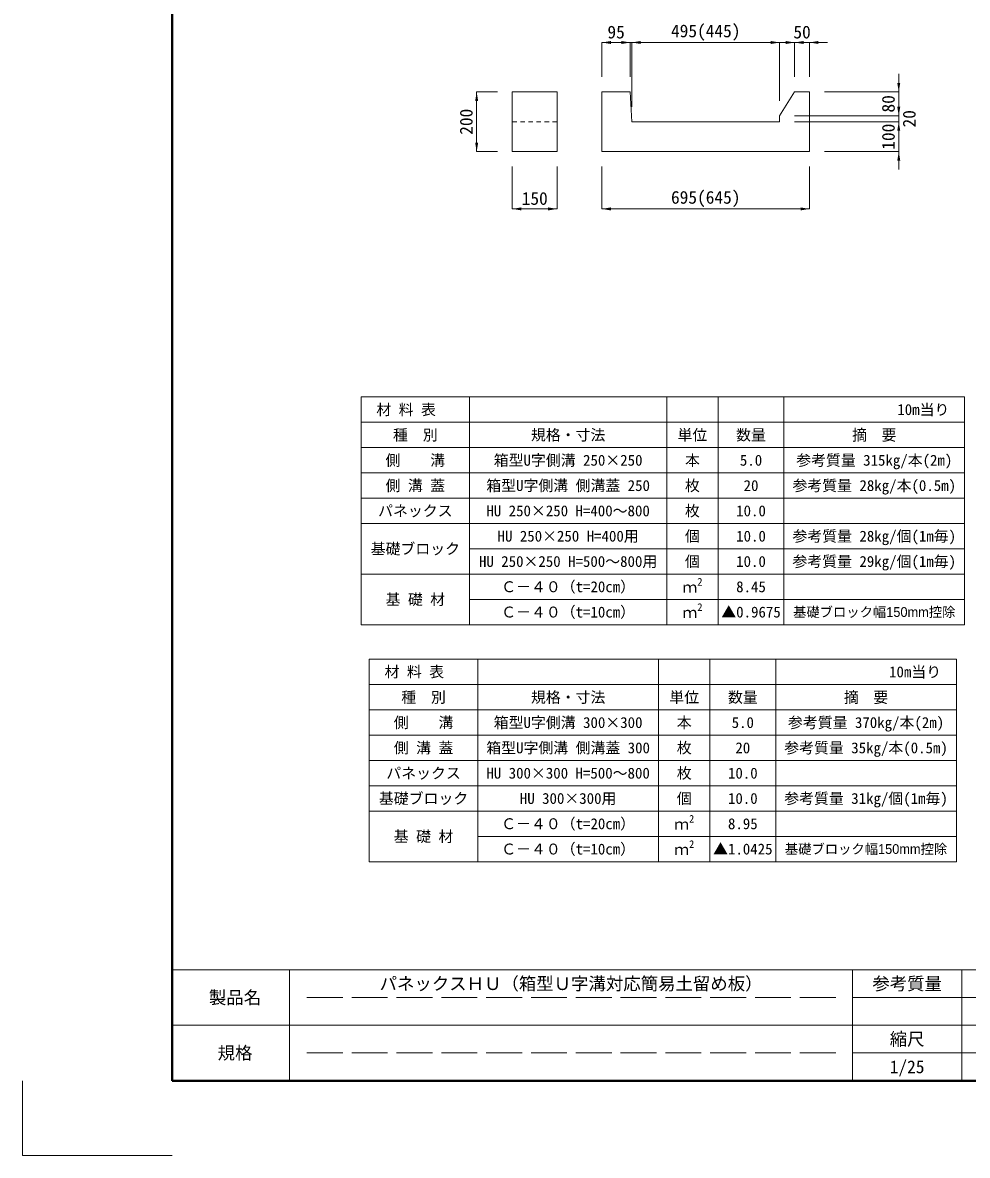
# Model space of a CAD drawing. Units: millimetres at full size. Extents: x 187207 to 255567, y 882048 to 905686.
# Drawn here: x 187207 to 190370, y 897523 to 901315 of the extents above; entities that cross this region are included whole.
import ezdxf
from ezdxf.enums import TextEntityAlignment as Align

# ---------------------------------------------------------------- set-up
doc = ezdxf.new("R2010")
doc.units = ezdxf.units.MM
doc.header["$LTSCALE"] = 20
doc.linetypes.add('DASHED', pattern=[7.5, 6, -1.5])
doc.linetypes.add('USER2', pattern=[1.35, 0.75, -0.6])
for name, color, linetype, lineweight in [('Defpoints_3', 8, 'Continuous', 0), ('図枠', 5, 'Continuous', 13), ('寸法・材料表', 7, 'Continuous', 13), ('寸法線', 7, 'Continuous', 13), ('本体', 2, 'Continuous', 13)]:
    doc.layers.add(name, color=color, linetype=linetype, lineweight=lineweight)
doc.styles.add('ＭＳ ゴシック', font='')
doc.styles.add('ＭＳ Ｐゴシック', font='')
doc.styles.get('ＭＳ ゴシック').set_extended_font_data('MS Gothic')
doc.styles.get('ＭＳ Ｐゴシック').set_extended_font_data('MS PGothic')

# ---------------------------------------------------------------- blocks, each defined once
blk = doc.blocks.new('filled_arrow')
at = {"color": 0, "linetype": 'Continuous', "lineweight": -2}
blk.add_solid([(7.5, 1.25), (0, 0), (7.5, -1.25)], dxfattribs=at)

msp = doc.modelspace()

# ---------------------------------------------------------------- linework, layer by layer
at = {"layer": 'Defpoints_3'}
for p, q in [((188340.39, 900062.58), (190360.69, 900062.58)), ((188340.39, 900062.58), (188340.39, 899977.4)), ((188703.39, 900062.58), (188703.39, 899977.4)), ((189363.39, 900062.58), (189363.39, 899977.4)), ((189535.69, 900062.58), (189535.69, 899977.4)), ((189755.69, 900062.58), (189755.69, 899977.4)), ((190360.69, 900062.58), (190360.69, 899977.4)), ((188367.89, 899184.5), (190333.19, 899184.5)), ((188367.89, 899184.5), (188367.89, 899099.31)), ((188730.89, 899184.5), (188730.89, 899099.31)), ((189335.89, 899184.5), (189335.89, 899099.31)), ((189508.19, 899184.5), (189508.19, 899099.31)), ((189728.19, 899184.5), (189728.19, 899099.31)), ((190333.19, 899184.5), (190333.19, 899099.31))]:
    msp.add_line(p, q, dxfattribs=at)
at = {"layer": 'Defpoints_3', "color": 7, "lineweight": 13}
for p in [(187207.31, 897773.33), (187707.31, 897523.33)]:
    msp.add_line(p, (187207.31, 897523.33), dxfattribs=at)
at = {"layer": '図枠', "lineweight": 40}
for p, q in [((187707.31, 904698.33), (187707.31, 897773.33)), ((187707.31, 897773.33), (192207.31, 897773.33))]:
    msp.add_line(p, q, dxfattribs=at)
at = {"layer": '図枠'}
for p, q in [((192207.31, 898144.58), (187707.31, 898144.58)), ((188101.06, 897773.33), (188101.06, 898144.58)), ((189985.43, 897773.33), (189985.43, 898144.58)), ((190351.06, 897773.33), (190351.06, 898144.58)), ((191082.31, 898051.77), (189985.43, 898051.77)), ((191082.31, 897958.96), (187707.31, 897958.96)), ((191082.31, 897866.14), (189985.43, 897866.14))]:
    msp.add_line(p, q, dxfattribs=at)
at = {"layer": '図枠', "color": 7, "linetype": 'DASHED', "lineweight": 9}
for p, q in [((189929.18, 898051.77), (188157.31, 898051.77)), ((189929.18, 897866.14), (188157.31, 897866.14))]:
    msp.add_line(p, q, dxfattribs=at)
at = {"layer": '寸法・材料表'}
for p, q in [((188340.39, 899977.4), (190360.69, 899977.4)), ((188340.39, 899977.4), (188340.39, 899299.8)), ((188703.39, 899977.4), (188703.39, 899299.8)), ((189363.39, 899977.4), (189363.39, 899299.8)), ((189535.69, 899977.4), (189535.69, 899299.8)), ((189755.69, 899977.4), (189755.69, 899299.8)), ((190360.69, 899977.4), (190360.69, 899299.8)), ((188340.39, 899892.7), (190360.69, 899892.7)), ((188340.39, 899808), (190360.69, 899808)), ((188340.39, 899723.3), (190360.69, 899723.3)), ((188340.39, 899638.6), (190360.69, 899638.6)), ((188703.39, 899553.9), (190360.69, 899553.9)), ((188340.39, 899469.2), (190360.69, 899469.2)), ((188703.39, 899384.5), (190360.69, 899384.5)), ((188340.39, 899299.8), (190360.69, 899299.8)), ((188367.89, 899099.31), (190333.19, 899099.31)), ((188367.89, 899099.31), (188367.89, 898506.41)), ((188730.89, 899099.31), (188730.89, 898506.41)), ((189335.89, 899099.31), (189335.89, 898506.41)), ((189508.19, 899099.31), (189508.19, 898506.41)), ((189728.19, 899099.31), (189728.19, 898506.41)), ((190333.19, 899099.31), (190333.19, 898506.41)), ((188367.89, 899014.61), (190333.19, 899014.61)), ((188367.89, 898929.91), (190333.19, 898929.91)), ((188367.89, 898845.21), (190333.19, 898845.21)), ((188367.89, 898760.51), (190333.19, 898760.51)), ((188367.89, 898675.81), (190333.19, 898675.81)), ((188730.89, 898591.11), (190333.19, 898591.11)), ((188367.89, 898506.41), (190333.19, 898506.41))]:
    msp.add_line(p, q, dxfattribs=at)
at = {"layer": '寸法線'}
for p, q in [((189146.56, 901248.83), (189241.56, 901248.83)), ((189146.56, 901133.49), (189146.56, 901248.83)), ((189181.56, 901248.83), (189306.56, 901248.83)), ((189241.56, 901133.49), (189241.56, 901248.83)), ((189241.56, 901133.49), (189241.56, 901248.83)), ((189246.56, 901033.49), (189246.56, 901248.83)), ((189246.56, 901248.83), (189741.56, 901248.83)), ((189246.56, 901033.49), (189246.56, 901248.83)), ((189681.56, 901248.83), (189851.56, 901248.83)), ((189731.56, 901248.83), (189901.56, 901248.83)), ((189741.56, 901053.49), (189741.56, 901248.83)), ((189741.56, 901053.49), (189741.56, 901248.83)), ((189791.56, 901133.49), (189791.56, 901248.83)), ((189791.56, 901133.49), (189791.56, 901248.83)), ((189841.56, 901133.49), (189841.56, 901248.83)), ((190140.27, 901003.49), (190140.27, 901143.49)), ((188727.21, 900883.49), (188727.21, 901083.49)), ((188796.56, 901083.49), (188727.21, 901083.49)), ((189891.56, 901083.49), (190140.27, 901083.49)), ((190140.27, 900923.49), (190140.27, 901063.49)), ((189791.56, 901003.49), (190140.27, 901003.49)), ((189791.56, 901003.49), (190140.27, 901003.49)), ((189791.56, 900983.49), (190140.27, 900983.49)), ((189791.56, 900983.49), (190140.27, 900983.49)), ((190140.27, 900823.49), (190140.27, 900983.49)), ((188796.56, 900883.49), (188727.21, 900883.49)), ((189891.56, 900883.49), (190140.27, 900883.49)), ((188846.56, 900833.49), (188846.56, 900691.71)), ((188996.56, 900833.49), (188996.56, 900691.71)), ((189146.56, 900833.49), (189146.56, 900691.71)), ((189841.56, 900833.49), (189841.56, 900691.71)), ((188996.56, 900691.71), (188846.56, 900691.71)), ((189146.56, 900691.71), (189841.56, 900691.71))]:
    msp.add_line(p, q, dxfattribs=at)
at = {"layer": '本体'}
for p, q in [((188846.56, 900883.49), (188846.56, 901083.49)), ((188846.56, 901083.49), (188996.56, 901083.49)), ((188996.56, 901083.49), (188996.56, 900883.49)), ((189146.56, 901083.49), (189146.56, 900883.49)), ((189146.56, 901083.49), (189241.56, 901083.49)), ((189241.56, 901083.49), (189246.56, 900983.49)), ((189741.56, 901003.49), (189791.56, 901083.49)), ((189791.56, 901083.49), (189841.56, 901083.49)), ((189841.56, 901083.49), (189841.56, 900883.49)), ((189741.56, 900983.49), (189741.56, 901003.49)), ((189246.56, 900983.49), (189741.56, 900983.49)), ((188996.56, 900883.49), (188846.56, 900883.49)), ((189146.56, 900883.49), (189841.56, 900883.49))]:
    msp.add_line(p, q, dxfattribs=at)
at = {"layer": '本体', "linetype": 'USER2'}
msp.add_line((188996.56, 900983.49), (188846.56, 900983.49), dxfattribs=at)

# ---------------------------------------------------------------- block references
at = {"layer": '寸法線', "xscale": 4, "yscale": 4}
for p in [(189146.56, 901248.83), (189246.56, 901248.83), (189246.56, 901248.83), (189791.56, 901248.83), (189841.56, 901248.83), (188846.56, 900691.71), (189146.56, 900691.71)]:
    msp.add_blockref('filled_arrow', p, dxfattribs=at)
for p, rotation in [((189241.56, 901248.83), 180), ((189241.56, 901248.83), 180), ((189741.56, 901248.83), 180), ((189741.56, 901248.83), 180), ((189791.56, 901248.83), 180), ((190140.27, 901083.49), 90), ((188727.21, 901083.49), 270), ((190140.27, 901003.49), 90), ((190140.27, 901003.49), 90), ((190140.27, 900983.49), 270), ((190140.27, 900983.49), 270), ((188727.21, 900883.49), 90), ((190140.27, 900883.49), 270), ((188996.56, 900691.71), 180), ((189841.56, 900691.71), 180)]:
    msp.add_blockref('filled_arrow', p, dxfattribs=dict(at, rotation=rotation))

# ---------------------------------------------------------------- texts
at = {"layer": '図枠', "color": 7, "style": 'ＭＳ ゴシック'}
for s, p in [('パネックスＨＵ（箱型Ｕ字溝対応簡易土留め板）', (189043.25, 898098.17)), ('参考質量', (190168.25, 898098.17)), ('製品名', (187918.25, 898051.77)), ('縮尺', (190168.25, 897912.55)), ('規格', (187918.25, 897866.14)), ('1/25', (190168.25, 897819.74))]:
    msp.add_text(s, height=42.72, dxfattribs=at).set_placement(p, align=Align.MIDDLE_CENTER)
at = {"layer": '寸法・材料表', "style": 'ＭＳ ゴシック'}
for p in [(188341.55, 900019.99), (188369.05, 899141.91)]:
    msp.add_text('\u3000材 料 表', height=36.55, dxfattribs=at).set_placement(p, align=Align.MIDDLE_LEFT)
for p in [(190359.53, 900019.99), (190332.03, 899141.91)]:
    msp.add_text('10m当り\u3000', height=36.55, dxfattribs=at).set_placement(p, align=Align.MIDDLE_RIGHT)
at = {"layer": '寸法・材料表'}
for s, height, style, p in [('種\u3000別', 36.55, 'ＭＳ ゴシック', (188521.89, 899935.05)), ('規格・寸法', 36.55, 'ＭＳ ゴシック', (189033.39, 899935.05)), ('単位', 36.55, 'ＭＳ ゴシック', (189449.54, 899935.05)), ('数量', 36.55, 'ＭＳ ゴシック', (189645.69, 899935.05)), ('側\u3000\u3000溝', 36.55, 'ＭＳ ゴシック', (188521.89, 899850.35)), ('箱型U字側溝 250×250', 36.55, 'ＭＳ ゴシック', (189033.39, 899850.35)), ('本', 36.55, 'ＭＳ ゴシック', (189449.54, 899850.35)), ('5.0', 36.55, 'ＭＳ ゴシック', (189645.69, 899850.35)), ('参考質量 315kg/本(2m)', 36.55, 'ＭＳ ゴシック', (190058.19, 899850.35)), ('側 溝 蓋', 36.55, 'ＭＳ ゴシック', (188521.89, 899765.65)), ('箱型U字側溝 側溝蓋 250', 36.55, 'ＭＳ ゴシック', (189033.39, 899765.65)), ('枚', 36.55, 'ＭＳ ゴシック', (189449.54, 899765.65)), ('参考質量 28kg/本(0.5m)', 36.55, 'ＭＳ ゴシック', (190058.19, 899765.65)), ('20', 36.55, 'ＭＳ ゴシック', (189645.69, 899765.65)), ('パネックス', 36.55, 'ＭＳ ゴシック', (188521.89, 899680.95)), ('HU 250×250 H=400～800', 36.55, 'ＭＳ ゴシック', (189033.39, 899680.95)), ('枚', 36.55, 'ＭＳ ゴシック', (189449.54, 899680.95)), ('10.0', 36.55, 'ＭＳ ゴシック', (189645.69, 899680.95)), ('HU 250×250 H=400用', 36.55, 'ＭＳ ゴシック', (189033.39, 899596.25)), ('個', 36.55, 'ＭＳ ゴシック', (189449.54, 899596.25)), ('10.0', 36.55, 'ＭＳ ゴシック', (189645.69, 899596.25)), ('参考質量 28kg/個(1m毎)', 36.55, 'ＭＳ ゴシック', (190058.19, 899596.25)), ('基礎ブロック', 36.55, 'ＭＳ ゴシック', (188521.89, 899553.9)), ('HU 250×250 H=500～800用', 36.55, 'ＭＳ ゴシック', (189033.39, 899511.55)), ('個', 36.55, 'ＭＳ ゴシック', (189449.54, 899511.55)), ('10.0', 36.55, 'ＭＳ ゴシック', (189645.69, 899511.55)), ('参考質量 29kg/個(1m毎)', 36.55, 'ＭＳ ゴシック', (190058.19, 899511.55)), ('Ｃ－４０（t=20cm）', 36.55, 'ＭＳ ゴシック', (189033.39, 899426.85)), ('8.45', 36.55, 'ＭＳ ゴシック', (189645.69, 899426.85)), ('基 礎 材', 36.55, 'ＭＳ ゴシック', (188521.89, 899384.5)), ('Ｃ－４０（t=10cm）', 36.55, 'ＭＳ ゴシック', (189033.39, 899342.15)), ('▲0.9675', 36.55, 'ＭＳ ゴシック', (189645.69, 899342.15)), ('基礎ブロック幅150mm控除', 32.66, 'ＭＳ Ｐゴシック', (190058.19, 899342.15)), ('種\u3000別', 36.55, 'ＭＳ ゴシック', (188549.39, 899056.96)), ('規格・寸法', 36.55, 'ＭＳ ゴシック', (189033.39, 899056.96)), ('単位', 36.55, 'ＭＳ ゴシック', (189422.04, 899056.96)), ('数量', 36.55, 'ＭＳ ゴシック', (189618.19, 899056.96)), ('側\u3000\u3000溝', 36.55, 'ＭＳ ゴシック', (188549.39, 898972.26)), ('箱型U字側溝 300×300', 36.55, 'ＭＳ ゴシック', (189033.39, 898972.26)), ('本', 36.55, 'ＭＳ ゴシック', (189422.04, 898972.26)), ('5.0', 36.55, 'ＭＳ ゴシック', (189618.19, 898972.26)), ('参考質量 370kg/本(2m)', 36.55, 'ＭＳ ゴシック', (190030.69, 898972.26)), ('側 溝 蓋', 36.55, 'ＭＳ ゴシック', (188549.39, 898887.56)), ('箱型U字側溝 側溝蓋 300', 36.55, 'ＭＳ ゴシック', (189033.39, 898887.56)), ('枚', 36.55, 'ＭＳ ゴシック', (189422.04, 898887.56)), ('20', 36.55, 'ＭＳ ゴシック', (189618.19, 898887.56)), ('参考質量 35kg/本(0.5m)', 36.55, 'ＭＳ ゴシック', (190030.69, 898887.56)), ('パネックス', 36.55, 'ＭＳ ゴシック', (188549.39, 898802.86)), ('HU 300×300 H=500～800', 36.55, 'ＭＳ ゴシック', (189033.39, 898802.86)), ('枚', 36.55, 'ＭＳ ゴシック', (189422.04, 898802.86)), ('10.0', 36.55, 'ＭＳ ゴシック', (189618.19, 898802.86)), ('基礎ブロック', 36.55, 'ＭＳ ゴシック', (188549.39, 898718.16)), ('HU 300×300用', 36.55, 'ＭＳ ゴシック', (189033.39, 898718.16)), ('個', 36.55, 'ＭＳ ゴシック', (189422.04, 898718.16)), ('10.0', 36.55, 'ＭＳ ゴシック', (189618.19, 898718.16)), ('参考質量 31kg/個(1m毎)', 36.55, 'ＭＳ ゴシック', (190030.69, 898718.16)), ('Ｃ－４０（t=20cm）', 36.55, 'ＭＳ ゴシック', (189033.39, 898633.46)), ('8.95', 36.55, 'ＭＳ ゴシック', (189618.19, 898633.46)), ('基 礎 材', 36.55, 'ＭＳ ゴシック', (188549.39, 898591.11)), ('Ｃ－４０（t=10cm）', 36.55, 'ＭＳ ゴシック', (189033.39, 898548.76)), ('▲1.0425', 36.55, 'ＭＳ ゴシック', (189618.19, 898548.76)), ('基礎ブロック幅150mm控除', 32.66, 'ＭＳ Ｐゴシック', (190030.69, 898548.76))]:
    msp.add_text(s, height=height, dxfattribs=dict(at, style=style)).set_placement(p, align=Align.MIDDLE_CENTER)
at = {"layer": '寸法・材料表', "style": 'ＭＳ Ｐゴシック', "width": 0.95}
for p in [(190058.19, 899935.05), (190030.69, 899056.96)]:
    msp.add_text('摘\u3000要', height=38.1, dxfattribs=at).set_placement(p, align=Align.MIDDLE_CENTER)
at = {"layer": '寸法・材料表', "style": 'ＭＳ ゴシック'}
for s, height, p in [('2', 25.59, (189465.75, 899422.87)), ('ｍ', 36.55, (189415.89, 899395.92)), ('2', 25.59, (189465.75, 899338.17)), ('ｍ', 36.55, (189415.89, 899311.22)), ('2', 25.59, (189438.25, 898629.49)), ('ｍ', 36.55, (189388.39, 898602.54)), ('2', 25.59, (189438.25, 898544.79)), ('ｍ', 36.55, (189388.39, 898517.84))]:
    msp.add_text(s, height=height, dxfattribs=at).set_placement(p, align=Align.BOTTOM_LEFT)
at = {"layer": '寸法線', "style": 'ＭＳ ゴシック'}
for s, p in [('95', (189194.06, 901283.83)), ('495(445)', (189494.06, 901287.6)), ('50', (189816.56, 901283.83)), ('150', (188921.56, 900726.71)), ('695(645)', (189494.06, 900730.48))]:
    msp.add_text(s, height=42.72, dxfattribs=at).set_placement(p, align=Align.MIDDLE_CENTER)
for s, p in [('80', (190105.27, 901043.49)), ('200', (188692.21, 900983.49)), ('20', (190175.27, 900993.49)), ('100', (190105.27, 900933.49))]:
    msp.add_text(s, height=42.72, rotation=90, dxfattribs=at).set_placement(p, align=Align.MIDDLE_CENTER)

doc.saveas('drawing.dxf')
